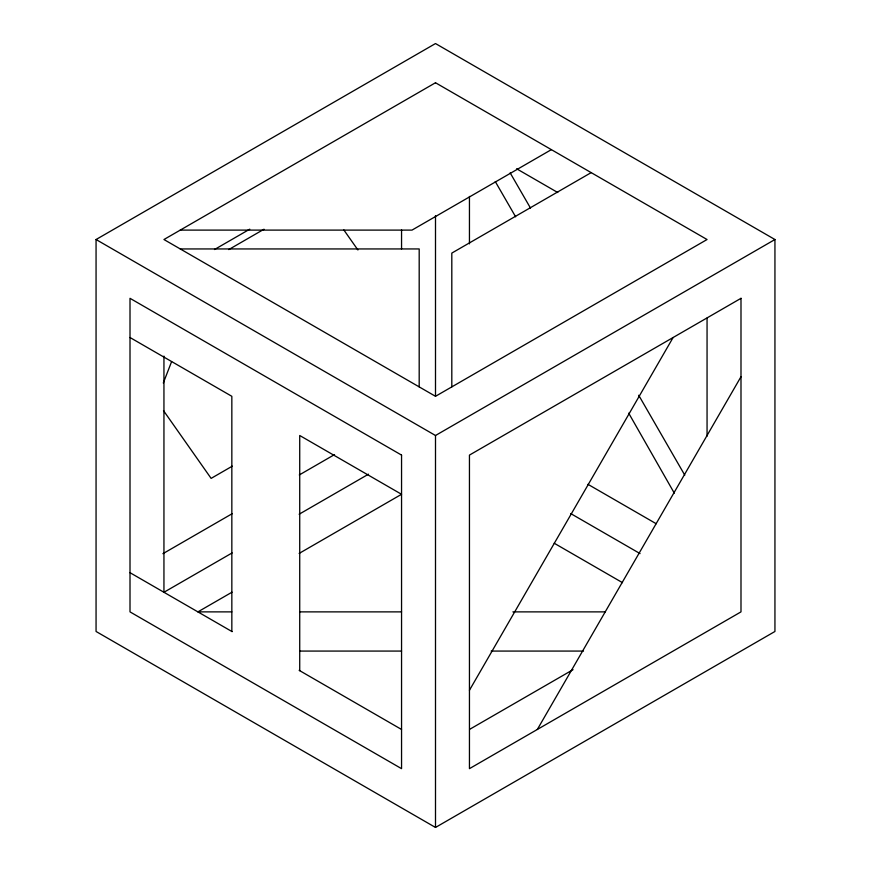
<?xml version="1.0" encoding="UTF-8"?>
<svg xmlns="http://www.w3.org/2000/svg" width="871" height="871" viewBox="0 0 871 871"><rect width="100%" height="100%" fill="white"/><g stroke="black" fill="none" stroke-linecap="round" stroke-linejoin="round"><path stroke-width="1.31" d="M163.302 383.022L171.598 361.639M469.447 690.268L673.109 337.513M537.331 729.463L740.992 376.708M96.06 239.525L435.5 43.55L774.94 239.525L774.94 631.475L435.5 827.45L96.06 631.475L96.06 239.525L435.5 435.5L774.94 239.525M214.495 249.531L249.759 229.171M228.757 249.574L264.022 229.215M551.376 149.638L412.005 230.107L180.253 230.107M591.18 172.621L451.809 253.091L451.809 386.887M232.285 466.17L211.12 478.386L163.498 410.622M162.921 553.684L232.274 513.64M299.286 474.956L334.551 454.586M232.132 552.922L163.944 592.28L163.944 356.087M299.134 514.228L368.498 474.183M232.034 592.171L197.891 611.878L231.838 611.878M299.134 553.423L401.553 494.293L299.722 435.5L299.722 670.67M469.589 729.375L573.042 669.657M180.253 248.943L419.191 248.943L419.191 386.887M299.722 611.878L401.553 611.878M512.888 611.878L605.214 611.878M299.722 651.073L401.553 651.073M491.168 651.073L583.494 651.073M516.612 168.767L557.756 192.524M587.947 484.32L656.211 523.732M570.69 513.552L640.043 553.597M554.206 543.232L622.482 582.655M130.008 337.513L231.838 396.305L231.838 631.475M130.008 572.683L232.132 631.649M299.134 670.332L401.553 729.463M343.86 229.966L357.916 249.966M510.156 172.861L530.515 208.115M495.272 181.549L515.632 216.814M638.715 395.26L684.78 475.152M628.699 413.159L674.306 493.149M707.056 318.089L707.056 436.175M469.447 196.432L469.447 243.847M435.5 215.605L435.5 396.142M435.5 435.5L435.5 827.45M401.553 229.944L401.553 248.943M435.5 82.745L163.944 239.525L435.5 396.305L707.056 239.525L435.5 82.745M740.992 298.318L469.447 455.098L469.447 768.658L740.992 611.878L740.992 298.318M401.553 455.098L130.008 298.318L130.008 611.878L401.553 768.658L401.553 455.098"/></g></svg>
